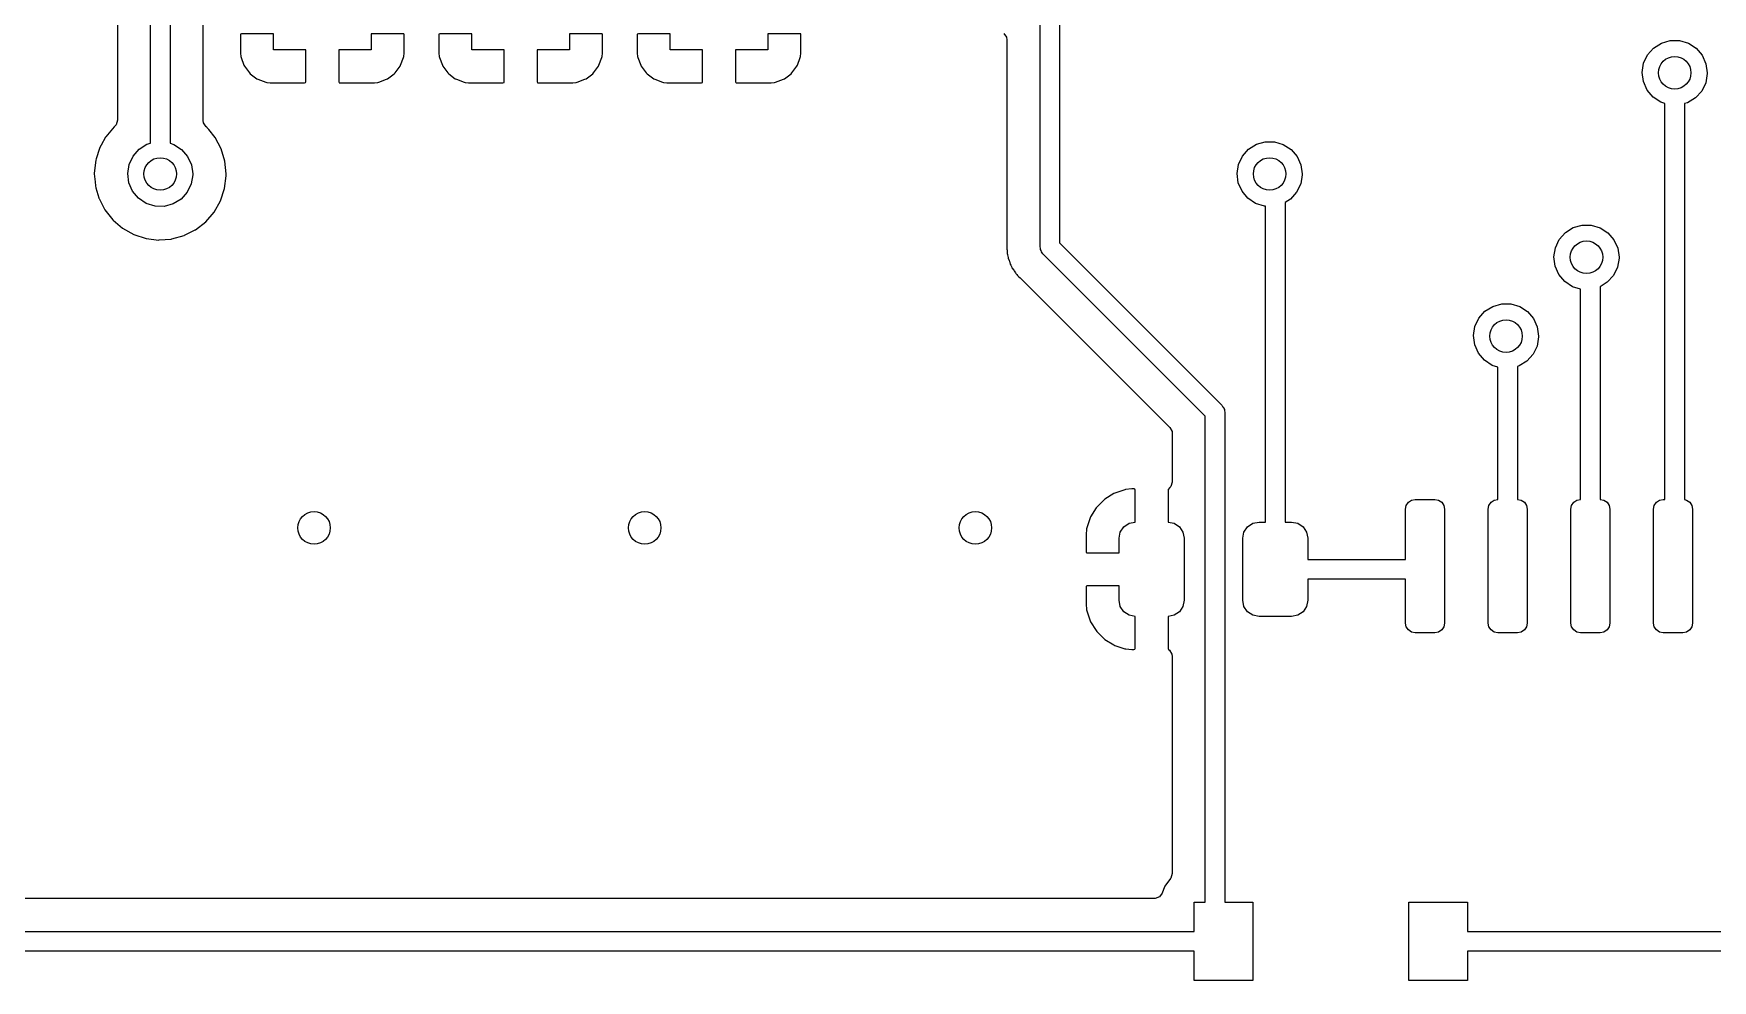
# Model space of a CAD drawing. Extents: x 14 to 417, y -165 to -100.
# Drawn here: x 141.11 to 166.9, y -163.16 to -148.62 of the extents above; entities that cross this region are included whole.
import ezdxf

# ---------------------------------------------------------------- set-up
doc = ezdxf.new("R2010")
doc.units = 0
doc.layers.add('BLACK', color=7, linetype='CONTINUOUS')

msp = doc.modelspace()

# ---------------------------------------------------------------- linework, layer by layer
at = {"layer": 'BLACK', "linetype": 'CONTINUOUS'}
for p, q in [((142.394, -147.242), (142.394, -149.949)), ((142.903, -150.303), (142.903, -147.205)), ((143.203, -147.267), (143.203, -150.303)), ((143.711, -149.951), (143.711, -147.53)), ((156.57, -151.894), (156.57, -148.174)), ((156.87, -148.174), (156.87, -151.832)), ((144.286, -148.626), (144.284, -148.634)), ((144.284, -148.634), (144.284, -148.911)), ((144.287, -148.624), (144.286, -148.626)), ((144.302, -148.62), (144.287, -148.624)), ((144.792, -148.62), (144.302, -148.62)), ((144.792, -148.866), (144.792, -148.62)), ((146.786, -148.62), (146.292, -148.62)), ((146.292, -148.62), (146.292, -148.866)), ((146.794, -148.622), (146.786, -148.62)), ((146.796, -148.623), (146.794, -148.622)), ((146.8, -148.638), (146.796, -148.623)), ((146.8, -148.911), (146.8, -148.638)), ((147.334, -148.626), (147.332, -148.634)), ((147.332, -148.634), (147.332, -148.911)), ((147.335, -148.624), (147.334, -148.626)), ((147.35, -148.62), (147.335, -148.624)), ((147.84, -148.62), (147.35, -148.62)), ((147.84, -148.866), (147.84, -148.62)), ((149.834, -148.62), (149.34, -148.62)), ((149.34, -148.62), (149.34, -148.866)), ((149.842, -148.622), (149.834, -148.62)), ((149.844, -148.623), (149.842, -148.622)), ((149.848, -148.638), (149.844, -148.623)), ((149.848, -148.911), (149.848, -148.638)), ((150.382, -148.626), (150.38, -148.634)), ((150.38, -148.634), (150.38, -148.911)), ((150.383, -148.624), (150.382, -148.626)), ((150.398, -148.62), (150.383, -148.624)), ((150.888, -148.62), (150.398, -148.62)), ((150.888, -148.866), (150.888, -148.62)), ((152.882, -148.62), (152.388, -148.62)), ((152.388, -148.62), (152.388, -148.866)), ((152.89, -148.622), (152.882, -148.62)), ((152.892, -148.623), (152.89, -148.622)), ((152.896, -148.638), (152.892, -148.623)), ((152.896, -148.911), (152.896, -148.638)), ((156.011, -148.615), (156.054, -148.672)), ((156.054, -148.672), (156.061, -148.716)), ((156.061, -148.716), (156.061, -151.812)), ((165.995, -148.84), (166.115, -148.764)), ((166.115, -148.764), (166.251, -148.725)), ((166.251, -148.725), (166.393, -148.726)), ((166.393, -148.726), (166.529, -148.767)), ((166.529, -148.767), (166.648, -148.844)), ((144.284, -148.911), (144.284, -148.917)), ((144.284, -148.917), (144.29, -148.968)), ((144.29, -148.968), (144.294, -148.984)), ((144.294, -148.984), (144.339, -149.104)), ((145.288, -148.866), (144.792, -148.866)), ((145.288, -149.36), (145.288, -148.866)), ((146.292, -148.866), (145.796, -148.866)), ((145.796, -148.866), (145.796, -149.356)), ((146.745, -149.104), (146.79, -148.984)), ((146.79, -148.984), (146.794, -148.968)), ((146.794, -148.968), (146.8, -148.917)), ((146.8, -148.917), (146.8, -148.911)), ((147.332, -148.911), (147.332, -148.917)), ((147.332, -148.917), (147.338, -148.968)), ((147.338, -148.968), (147.342, -148.984)), ((147.342, -148.984), (147.387, -149.104)), ((148.336, -148.866), (147.84, -148.866)), ((148.336, -149.36), (148.336, -148.866)), ((149.34, -148.866), (148.844, -148.866)), ((148.844, -148.866), (148.844, -149.356)), ((149.793, -149.104), (149.838, -148.984)), ((149.838, -148.984), (149.842, -148.968)), ((149.842, -148.968), (149.848, -148.917)), ((149.848, -148.917), (149.848, -148.911)), ((150.38, -148.911), (150.38, -148.917)), ((150.38, -148.917), (150.386, -148.968)), ((150.386, -148.968), (150.39, -148.984)), ((150.39, -148.984), (150.435, -149.104)), ((151.384, -148.866), (150.888, -148.866)), ((151.384, -149.36), (151.384, -148.866)), ((152.388, -148.866), (151.892, -148.866)), ((151.892, -148.866), (151.892, -149.356)), ((152.841, -149.104), (152.886, -148.984)), ((152.886, -148.984), (152.89, -148.968)), ((152.89, -148.968), (152.896, -148.917)), ((152.896, -148.917), (152.896, -148.911)), ((165.819, -149.214), (165.841, -149.074)), ((165.841, -149.074), (165.901, -148.946)), ((165.901, -148.946), (165.995, -148.84)), ((166.648, -148.844), (166.74, -148.951)), ((166.74, -148.951), (166.799, -149.08)), ((144.339, -149.104), (144.347, -149.12)), ((144.347, -149.12), (144.424, -149.222)), ((144.424, -149.222), (144.436, -149.234)), ((144.436, -149.234), (144.538, -149.311)), ((144.538, -149.311), (144.554, -149.319)), ((144.554, -149.319), (144.674, -149.364)), ((146.41, -149.364), (146.53, -149.319)), ((146.53, -149.319), (146.546, -149.311)), ((146.546, -149.311), (146.648, -149.234)), ((146.648, -149.234), (146.66, -149.222)), ((146.66, -149.222), (146.737, -149.12)), ((146.737, -149.12), (146.745, -149.104)), ((147.387, -149.104), (147.395, -149.12)), ((147.395, -149.12), (147.472, -149.222)), ((147.472, -149.222), (147.484, -149.234)), ((147.484, -149.234), (147.586, -149.311)), ((147.586, -149.311), (147.602, -149.319)), ((147.602, -149.319), (147.722, -149.364)), ((149.458, -149.364), (149.578, -149.319)), ((149.578, -149.319), (149.594, -149.311)), ((149.594, -149.311), (149.696, -149.234)), ((149.696, -149.234), (149.708, -149.222)), ((149.708, -149.222), (149.785, -149.12)), ((149.785, -149.12), (149.793, -149.104)), ((150.435, -149.104), (150.443, -149.12)), ((150.443, -149.12), (150.52, -149.222)), ((150.52, -149.222), (150.532, -149.234)), ((150.532, -149.234), (150.634, -149.311)), ((150.634, -149.311), (150.65, -149.319)), ((150.65, -149.319), (150.77, -149.364)), ((152.506, -149.364), (152.626, -149.319)), ((152.626, -149.319), (152.642, -149.311)), ((152.642, -149.311), (152.744, -149.234)), ((152.744, -149.234), (152.756, -149.222)), ((152.756, -149.222), (152.833, -149.12)), ((152.833, -149.12), (152.841, -149.104)), ((165.838, -149.355), (165.819, -149.214)), ((166.819, -149.233), (166.796, -149.373)), ((166.799, -149.08), (166.819, -149.22)), ((166.819, -149.22), (166.819, -149.233)), ((144.674, -149.364), (144.69, -149.368)), ((144.69, -149.368), (144.741, -149.374)), ((144.741, -149.374), (144.747, -149.374)), ((144.747, -149.374), (145.27, -149.374)), ((145.27, -149.374), (145.285, -149.37)), ((145.285, -149.37), (145.286, -149.368)), ((145.286, -149.368), (145.288, -149.36)), ((145.796, -149.356), (145.8, -149.371)), ((145.8, -149.371), (145.802, -149.372)), ((145.802, -149.372), (145.81, -149.374)), ((145.81, -149.374), (146.337, -149.374)), ((146.337, -149.374), (146.343, -149.374)), ((146.343, -149.374), (146.394, -149.368)), ((146.394, -149.368), (146.41, -149.364)), ((147.722, -149.364), (147.738, -149.368)), ((147.738, -149.368), (147.789, -149.374)), ((147.789, -149.374), (147.795, -149.374)), ((147.795, -149.374), (148.318, -149.374)), ((148.318, -149.374), (148.333, -149.37)), ((148.333, -149.37), (148.334, -149.368)), ((148.334, -149.368), (148.336, -149.36)), ((148.844, -149.356), (148.848, -149.371)), ((148.848, -149.371), (148.85, -149.372)), ((148.85, -149.372), (148.858, -149.374)), ((148.858, -149.374), (149.385, -149.374)), ((149.385, -149.374), (149.391, -149.374)), ((149.391, -149.374), (149.442, -149.368)), ((149.442, -149.368), (149.458, -149.364)), ((150.77, -149.364), (150.786, -149.368)), ((150.786, -149.368), (150.837, -149.374)), ((150.837, -149.374), (150.843, -149.374)), ((150.843, -149.374), (151.366, -149.374)), ((151.366, -149.374), (151.381, -149.37)), ((151.381, -149.37), (151.382, -149.368)), ((151.382, -149.368), (151.384, -149.36)), ((151.892, -149.356), (151.896, -149.371)), ((151.896, -149.371), (151.898, -149.372)), ((151.898, -149.372), (151.906, -149.374)), ((151.906, -149.374), (152.433, -149.374)), ((152.433, -149.374), (152.439, -149.374)), ((152.439, -149.374), (152.49, -149.368)), ((152.49, -149.368), (152.506, -149.364)), ((165.895, -149.485), (165.838, -149.355)), ((165.986, -149.593), (165.895, -149.485)), ((166.734, -149.5), (166.639, -149.605)), ((166.796, -149.373), (166.734, -149.5)), ((166.104, -149.672), (165.986, -149.593)), ((166.169, -149.692), (166.104, -149.672)), ((166.169, -155.771), (166.169, -149.692)), ((166.518, -149.679), (166.469, -149.693)), ((166.469, -149.693), (166.469, -155.776)), ((166.639, -149.605), (166.518, -149.679)), ((142.344, -150.05), (142.217, -150.202)), ((142.349, -150.047), (142.344, -150.05)), ((142.353, -150.042), (142.349, -150.047)), ((142.374, -150.017), (142.353, -150.042)), ((142.353, -150.042), (142.353, -150.042)), ((142.394, -149.949), (142.374, -150.017)), ((143.717, -149.989), (143.711, -149.951)), ((143.757, -150.048), (143.717, -149.989)), ((143.762, -150.052), (143.757, -150.048)), ((143.772, -150.06), (143.762, -150.052)), ((143.776, -150.065), (143.772, -150.06)), ((143.797, -150.092), (143.776, -150.065)), ((143.776, -150.065), (143.776, -150.065)), ((143.897, -150.214), (143.797, -150.092)), ((142.146, -150.331), (142.121, -150.375)), ((142.214, -150.207), (142.146, -150.331)), ((142.217, -150.202), (142.214, -150.207)), ((142.214, -150.207), (142.214, -150.207)), ((142.729, -150.394), (142.849, -150.318)), ((142.849, -150.318), (142.903, -150.303)), ((143.203, -150.303), (143.263, -150.321)), ((143.263, -150.321), (143.381, -150.398)), ((143.99, -150.388), (143.897, -150.214)), ((159.772, -150.394), (159.892, -150.318)), ((159.892, -150.318), (160.028, -150.279)), ((160.028, -150.279), (160.17, -150.28)), ((160.17, -150.28), (160.306, -150.321)), ((160.306, -150.321), (160.425, -150.398)), ((142.062, -150.564), (142.04, -150.76)), ((142.068, -150.542), (142.062, -150.564)), ((142.12, -150.381), (142.068, -150.542)), ((142.121, -150.375), (142.12, -150.381)), ((142.12, -150.381), (142.12, -150.381)), ((142.575, -150.628), (142.635, -150.5)), ((142.635, -150.5), (142.729, -150.394)), ((143.381, -150.398), (143.474, -150.505)), ((143.474, -150.505), (143.533, -150.634)), ((144.047, -150.578), (143.99, -150.388)), ((144.066, -150.774), (144.047, -150.578)), ((159.618, -150.628), (159.678, -150.5)), ((159.678, -150.5), (159.772, -150.394)), ((160.425, -150.398), (160.517, -150.505)), ((160.517, -150.505), (160.576, -150.634)), ((142.04, -150.76), (142.04, -150.771)), ((142.04, -150.771), (142.051, -150.897)), ((142.553, -150.768), (142.575, -150.628)), ((142.571, -150.909), (142.553, -150.768)), ((143.553, -150.787), (143.529, -150.926)), ((143.533, -150.634), (143.553, -150.774)), ((143.553, -150.774), (143.553, -150.787)), ((144.041, -150.999), (144.066, -150.803)), ((144.066, -150.803), (144.066, -150.774)), ((159.596, -150.768), (159.618, -150.628)), ((159.615, -150.909), (159.596, -150.768)), ((160.596, -150.787), (160.573, -150.926)), ((160.576, -150.634), (160.596, -150.774)), ((160.596, -150.774), (160.596, -150.787)), ((142.051, -150.897), (142.056, -150.957)), ((142.056, -150.957), (142.064, -150.985)), ((142.064, -150.985), (142.108, -151.14)), ((142.628, -151.039), (142.571, -150.909)), ((142.72, -151.147), (142.628, -151.039)), ((143.467, -151.054), (143.372, -151.159)), ((143.529, -150.926), (143.467, -151.054)), ((143.979, -151.187), (144.041, -150.999)), ((159.672, -151.039), (159.615, -150.909)), ((159.763, -151.147), (159.672, -151.039)), ((160.511, -151.054), (160.416, -151.159)), ((160.573, -150.926), (160.511, -151.054)), ((142.108, -151.14), (142.111, -151.147)), ((142.111, -151.147), (142.113, -151.153)), ((142.113, -151.153), (142.155, -151.233)), ((142.155, -151.233), (142.201, -151.323)), ((142.201, -151.323), (142.324, -151.478)), ((142.838, -151.226), (142.72, -151.147)), ((142.973, -151.268), (142.838, -151.226)), ((143.115, -151.271), (142.973, -151.268)), ((143.251, -151.233), (143.115, -151.271)), ((143.372, -151.159), (143.251, -151.233)), ((143.752, -151.508), (143.881, -151.359)), ((143.881, -151.359), (143.979, -151.187)), ((159.881, -151.226), (159.763, -151.147)), ((160.016, -151.268), (159.881, -151.226)), ((160.033, -151.268), (160.016, -151.268)), ((160.033, -156.12), (160.033, -151.268)), ((160.416, -151.159), (160.333, -151.21)), ((160.333, -151.21), (160.333, -156.12)), ((142.324, -151.478), (142.329, -151.482)), ((142.329, -151.482), (142.329, -151.482)), ((142.329, -151.482), (142.436, -151.574)), ((142.436, -151.574), (142.474, -151.607)), ((142.474, -151.607), (142.647, -151.703)), ((143.425, -151.716), (143.59, -151.633)), ((143.59, -151.633), (143.596, -151.63)), ((143.59, -151.633), (143.59, -151.633)), ((143.596, -151.63), (143.752, -151.508)), ((164.64, -151.673), (164.76, -151.597)), ((164.76, -151.597), (164.896, -151.558)), ((164.896, -151.558), (165.038, -151.559)), ((165.038, -151.559), (165.174, -151.599)), ((165.174, -151.599), (165.293, -151.677)), ((142.647, -151.703), (142.835, -151.764)), ((142.835, -151.764), (143.032, -151.788)), ((143.032, -151.788), (143.038, -151.787)), ((143.038, -151.787), (143.223, -151.773)), ((143.038, -151.787), (143.038, -151.787)), ((143.223, -151.773), (143.229, -151.772)), ((143.223, -151.773), (143.223, -151.773)), ((143.229, -151.772), (143.419, -151.719)), ((143.419, -151.719), (143.425, -151.716)), ((143.425, -151.716), (143.425, -151.716)), ((156.061, -151.824), (156.059, -151.832)), ((156.059, -151.832), (156.061, -151.884)), ((156.061, -151.812), (156.061, -151.824)), ((156.061, -151.884), (156.061, -151.902)), ((156.061, -151.902), (156.061, -151.906)), ((156.061, -151.906), (156.061, -151.935)), ((156.575, -151.913), (156.57, -151.894)), ((156.575, -151.933), (156.575, -151.913)), ((156.87, -151.832), (159.364, -154.326)), ((164.464, -152.047), (164.486, -151.907)), ((164.486, -151.907), (164.546, -151.779)), ((164.546, -151.779), (164.64, -151.673)), ((165.293, -151.677), (165.385, -151.784)), ((165.385, -151.784), (165.444, -151.913)), ((165.444, -151.913), (165.464, -152.053)), ((156.061, -151.935), (156.062, -151.94)), ((156.062, -151.94), (156.063, -151.952)), ((156.063, -151.952), (156.064, -151.998)), ((156.064, -151.998), (156.067, -152.005)), ((156.067, -152.005), (156.067, -152.005)), ((156.067, -152.005), (156.07, -152.018)), ((156.07, -152.018), (156.074, -152.038)), ((156.074, -152.038), (156.077, -152.059)), ((156.077, -152.059), (156.08, -152.066)), ((156.08, -152.066), (156.08, -152.066)), ((156.08, -152.066), (156.094, -152.102)), ((156.094, -152.102), (156.098, -152.113)), ((156.098, -152.113), (156.111, -152.158)), ((156.111, -152.158), (156.122, -152.176)), ((156.585, -151.95), (156.575, -151.933)), ((156.59, -151.969), (156.585, -151.95)), ((156.604, -151.983), (156.59, -151.969)), ((156.614, -152), (156.604, -151.983)), ((159.108, -154.494), (156.614, -152)), ((164.483, -152.188), (164.464, -152.047)), ((165.464, -152.066), (165.44, -152.205)), ((165.464, -152.053), (165.464, -152.066)), ((156.122, -152.176), (156.13, -152.194)), ((156.13, -152.194), (156.138, -152.214)), ((156.138, -152.214), (156.165, -152.25)), ((156.165, -152.25), (156.166, -152.251)), ((156.166, -152.251), (156.172, -152.261)), ((156.172, -152.261), (156.192, -152.294)), ((156.192, -152.294), (156.192, -152.294)), ((156.192, -152.294), (156.196, -152.301)), ((156.196, -152.301), (156.211, -152.316)), ((156.211, -152.316), (156.224, -152.331)), ((156.224, -152.331), (156.236, -152.348)), ((156.236, -152.348), (156.262, -152.37)), ((156.262, -152.37), (156.272, -152.378)), ((156.272, -152.378), (156.281, -152.386)), ((156.281, -152.386), (158.563, -154.668)), ((164.54, -152.318), (164.483, -152.188)), ((164.631, -152.426), (164.54, -152.318)), ((164.749, -152.505), (164.631, -152.426)), ((165.379, -152.333), (165.283, -152.438)), ((165.44, -152.205), (165.379, -152.333)), ((164.874, -152.544), (164.749, -152.505)), ((164.874, -155.771), (164.874, -152.544)), ((165.283, -152.438), (165.174, -152.505)), ((165.174, -152.505), (165.174, -155.771)), ((163.31, -152.989), (163.404, -152.883)), ((163.404, -152.883), (163.524, -152.807)), ((163.524, -152.807), (163.661, -152.768)), ((163.661, -152.768), (163.802, -152.769)), ((163.802, -152.769), (163.938, -152.81)), ((163.938, -152.81), (164.057, -152.887)), ((164.057, -152.887), (164.15, -152.994)), ((163.228, -153.257), (163.25, -153.117)), ((163.25, -153.117), (163.31, -152.989)), ((164.15, -152.994), (164.208, -153.123)), ((164.208, -153.123), (164.228, -153.264)), ((163.247, -153.398), (163.228, -153.257)), ((163.304, -153.528), (163.247, -153.398)), ((164.205, -153.416), (164.143, -153.543)), ((164.228, -153.276), (164.205, -153.416)), ((164.228, -153.264), (164.228, -153.276)), ((163.395, -153.636), (163.304, -153.528)), ((163.513, -153.715), (163.395, -153.636)), ((163.604, -153.743), (163.513, -153.715)), ((164.048, -153.648), (163.927, -153.722)), ((164.143, -153.543), (164.048, -153.648)), ((163.604, -155.771), (163.604, -153.743)), ((163.927, -153.722), (163.904, -153.729)), ((163.904, -153.729), (163.904, -155.771)), ((159.364, -154.326), (159.374, -154.343)), ((159.374, -154.343), (159.388, -154.357)), ((159.388, -154.357), (159.393, -154.376)), ((159.393, -154.376), (159.403, -154.393)), ((159.403, -154.393), (159.403, -154.413)), ((159.403, -154.413), (159.408, -154.432)), ((159.408, -154.432), (159.408, -161.96)), ((158.563, -154.668), (158.597, -154.73)), ((158.597, -154.73), (158.6, -154.757)), ((159.108, -161.96), (159.108, -154.494)), ((158.6, -154.757), (158.6, -155.505)), ((158.6, -155.505), (158.579, -155.573)), ((157.553, -155.777), (157.439, -155.892)), ((157.565, -155.768), (157.553, -155.777)), ((157.703, -155.683), (157.565, -155.768)), ((157.716, -155.677), (157.703, -155.683)), ((157.87, -155.625), (157.716, -155.677)), ((157.883, -155.622), (157.87, -155.625)), ((157.979, -155.612), (157.883, -155.622)), ((157.986, -155.612), (157.979, -155.612)), ((158.015, -155.612), (157.986, -155.612)), ((158.023, -155.614), (158.015, -155.612)), ((158.024, -155.615), (158.023, -155.614)), ((158.029, -155.63), (158.024, -155.615)), ((158.029, -156.121), (158.029, -155.63)), ((158.538, -155.618), (158.537, -155.626)), ((158.537, -155.626), (158.537, -156.121)), ((158.564, -155.589), (158.538, -155.618)), ((158.579, -155.573), (158.562, -155.587)), ((158.562, -155.587), (158.564, -155.589)), ((162.276, -155.782), (162.334, -155.771)), ((162.334, -155.771), (162.634, -155.771)), ((162.634, -155.771), (162.691, -155.782)), ((163.546, -155.782), (163.604, -155.771)), ((163.904, -155.771), (163.961, -155.782)), ((164.816, -155.782), (164.874, -155.771)), ((165.174, -155.771), (165.231, -155.782)), ((166.086, -155.782), (166.144, -155.771)), ((166.144, -155.771), (166.169, -155.771)), ((166.469, -155.776), (166.501, -155.782)), ((157.43, -155.903), (157.345, -156.041)), ((157.439, -155.892), (157.43, -155.903)), ((162.184, -155.921), (162.195, -155.864)), ((162.184, -156.695), (162.184, -155.921)), ((162.195, -155.864), (162.228, -155.815)), ((162.228, -155.815), (162.276, -155.782)), ((162.691, -155.782), (162.74, -155.815)), ((162.74, -155.815), (162.772, -155.864)), ((162.772, -155.864), (162.784, -155.921)), ((162.784, -155.921), (162.784, -157.671)), ((163.454, -155.921), (163.465, -155.864)), ((163.454, -157.671), (163.454, -155.921)), ((163.465, -155.864), (163.498, -155.815)), ((163.498, -155.815), (163.546, -155.782)), ((163.961, -155.782), (164.01, -155.815)), ((164.01, -155.815), (164.042, -155.864)), ((164.042, -155.864), (164.054, -155.921)), ((164.054, -155.921), (164.054, -157.671)), ((164.724, -155.921), (164.735, -155.864)), ((164.724, -157.671), (164.724, -155.921)), ((164.735, -155.864), (164.768, -155.815)), ((164.768, -155.815), (164.816, -155.782)), ((165.231, -155.782), (165.28, -155.815)), ((165.28, -155.815), (165.312, -155.864)), ((165.312, -155.864), (165.324, -155.921)), ((165.324, -155.921), (165.324, -157.671)), ((165.994, -155.921), (166.005, -155.864)), ((165.994, -157.671), (165.994, -155.921)), ((166.005, -155.864), (166.038, -155.815)), ((166.038, -155.815), (166.086, -155.782)), ((166.501, -155.782), (166.55, -155.815)), ((166.55, -155.815), (166.582, -155.864)), ((166.582, -155.864), (166.594, -155.921)), ((166.594, -155.921), (166.594, -157.671)), ((157.285, -156.222), (157.275, -156.316)), ((157.287, -156.209), (157.285, -156.222)), ((157.339, -156.054), (157.287, -156.209)), ((157.345, -156.041), (157.339, -156.054)), ((157.783, -156.37), (157.802, -156.274)), ((157.802, -156.274), (157.856, -156.193)), ((157.856, -156.193), (157.937, -156.139)), ((157.937, -156.139), (158.029, -156.121)), ((158.537, -156.121), (158.628, -156.139)), ((158.628, -156.139), (158.709, -156.193)), ((158.709, -156.193), (158.764, -156.274)), ((158.764, -156.274), (158.783, -156.37)), ((159.683, -156.37), (159.702, -156.274)), ((159.702, -156.274), (159.756, -156.193)), ((159.756, -156.193), (159.837, -156.139)), ((159.837, -156.139), (159.933, -156.12)), ((159.933, -156.12), (160.033, -156.12)), ((160.333, -156.12), (160.433, -156.12)), ((160.433, -156.12), (160.528, -156.139)), ((160.528, -156.139), (160.609, -156.193)), ((160.609, -156.193), (160.664, -156.274)), ((160.664, -156.274), (160.683, -156.37)), ((157.275, -156.316), (157.275, -156.323)), ((157.275, -156.323), (157.275, -156.573)), ((157.783, -156.591), (157.783, -156.37)), ((158.783, -156.37), (158.783, -157.32)), ((159.683, -157.32), (159.683, -156.37)), ((160.683, -156.37), (160.683, -156.695)), ((157.275, -156.573), (157.279, -156.588)), ((157.279, -156.588), (157.28, -156.589)), ((157.28, -156.589), (157.288, -156.591)), ((157.288, -156.591), (157.783, -156.591)), ((160.683, -156.695), (162.184, -156.695)), ((162.184, -156.995), (160.683, -156.995)), ((160.683, -156.995), (160.683, -157.32)), ((162.184, -157.671), (162.184, -156.995)), ((157.276, -157.105), (157.275, -157.113)), ((157.275, -157.113), (157.275, -157.367)), ((157.277, -157.103), (157.276, -157.105)), ((157.293, -157.099), (157.277, -157.103)), ((157.783, -157.099), (157.293, -157.099)), ((157.783, -157.32), (157.783, -157.099)), ((157.802, -157.416), (157.783, -157.32)), ((158.783, -157.32), (158.764, -157.416)), ((159.702, -157.416), (159.683, -157.32)), ((160.683, -157.32), (160.664, -157.416)), ((157.275, -157.367), (157.275, -157.374)), ((157.275, -157.374), (157.285, -157.469)), ((157.285, -157.469), (157.288, -157.483)), ((157.288, -157.483), (157.339, -157.637)), ((157.856, -157.497), (157.802, -157.416)), ((157.937, -157.551), (157.856, -157.497)), ((158.029, -157.569), (157.937, -157.551)), ((158.029, -158.064), (158.029, -157.569)), ((158.628, -157.551), (158.537, -157.569)), ((158.537, -157.569), (158.537, -158.06)), ((158.709, -157.497), (158.628, -157.551)), ((158.764, -157.416), (158.709, -157.497)), ((159.756, -157.497), (159.702, -157.416)), ((159.837, -157.551), (159.756, -157.497)), ((159.933, -157.57), (159.837, -157.551)), ((160.433, -157.57), (159.933, -157.57)), ((160.528, -157.551), (160.433, -157.57)), ((160.609, -157.497), (160.528, -157.551)), ((160.664, -157.416), (160.609, -157.497)), ((157.339, -157.637), (157.345, -157.65)), ((157.345, -157.65), (157.431, -157.788)), ((157.431, -157.788), (157.44, -157.799)), ((157.44, -157.799), (157.554, -157.914)), ((162.195, -157.728), (162.184, -157.671)), ((162.228, -157.777), (162.195, -157.728)), ((162.276, -157.81), (162.228, -157.777)), ((162.334, -157.821), (162.276, -157.81)), ((162.634, -157.821), (162.334, -157.821)), ((162.691, -157.81), (162.634, -157.821)), ((162.74, -157.777), (162.691, -157.81)), ((162.772, -157.728), (162.74, -157.777)), ((162.784, -157.671), (162.772, -157.728)), ((163.465, -157.728), (163.454, -157.671)), ((163.498, -157.777), (163.465, -157.728)), ((163.546, -157.81), (163.498, -157.777)), ((163.604, -157.821), (163.546, -157.81)), ((163.904, -157.821), (163.604, -157.821)), ((163.961, -157.81), (163.904, -157.821)), ((164.01, -157.777), (163.961, -157.81)), ((164.042, -157.728), (164.01, -157.777)), ((164.054, -157.671), (164.042, -157.728)), ((164.735, -157.728), (164.724, -157.671)), ((164.768, -157.777), (164.735, -157.728)), ((164.816, -157.81), (164.768, -157.777)), ((164.874, -157.821), (164.816, -157.81)), ((165.174, -157.821), (164.874, -157.821)), ((165.231, -157.81), (165.174, -157.821)), ((165.28, -157.777), (165.231, -157.81)), ((165.312, -157.728), (165.28, -157.777)), ((165.324, -157.671), (165.312, -157.728)), ((166.005, -157.728), (165.994, -157.671)), ((166.038, -157.777), (166.005, -157.728)), ((166.086, -157.81), (166.038, -157.777)), ((166.144, -157.821), (166.086, -157.81)), ((166.444, -157.821), (166.144, -157.821)), ((166.501, -157.81), (166.444, -157.821)), ((166.55, -157.777), (166.501, -157.81)), ((166.582, -157.728), (166.55, -157.777)), ((166.594, -157.671), (166.582, -157.728)), ((157.554, -157.914), (157.566, -157.923)), ((157.566, -157.923), (157.704, -158.008)), ((157.704, -158.008), (157.717, -158.014)), ((157.717, -158.014), (157.871, -158.065)), ((157.871, -158.065), (157.885, -158.068)), ((157.885, -158.068), (157.979, -158.078)), ((157.979, -158.078), (157.985, -158.078)), ((157.985, -158.078), (158.01, -158.078)), ((158.01, -158.078), (158.026, -158.074)), ((158.026, -158.074), (158.027, -158.072)), ((158.027, -158.072), (158.029, -158.064)), ((158.537, -158.06), (158.541, -158.075)), ((158.541, -158.075), (158.556, -158.088)), ((158.556, -158.088), (158.594, -158.148)), ((158.594, -158.148), (158.6, -158.183)), ((158.6, -158.183), (158.6, -161.52)), ((158.485, -161.713), (158.482, -161.722)), ((158.573, -161.597), (158.485, -161.713)), ((158.579, -161.588), (158.572, -161.596)), ((158.572, -161.596), (158.573, -161.597)), ((158.6, -161.52), (158.579, -161.588)), ((158.328, -161.901), (63.1645, -161.901)), ((158.336, -161.901), (158.328, -161.901)), ((158.403, -161.876), (158.336, -161.901)), ((158.445, -161.82), (158.403, -161.876)), ((158.482, -161.722), (158.445, -161.82)), ((158.936, -162.41), (158.936, -161.96)), ((158.936, -161.96), (159.108, -161.96)), ((159.408, -161.96), (159.836, -161.96)), ((159.836, -161.96), (159.836, -163.16)), ((162.236, -163.16), (162.236, -161.96)), ((162.236, -161.96), (163.136, -161.96)), ((163.136, -161.96), (163.136, -162.41)), ((62.9017, -162.41), (158.936, -162.41)), ((163.136, -162.41), (379.73, -162.41)), ((158.936, -162.71), (62.8396, -162.71)), ((158.936, -163.16), (158.936, -162.71)), ((379.668, -162.71), (163.136, -162.71)), ((163.136, -162.71), (163.136, -163.16)), ((159.836, -163.16), (158.936, -163.16)), ((163.136, -163.16), (162.236, -163.16))]:
    msp.add_line(p, q, dxfattribs=at)
at = {"layer": 'BLACK'}
for centre in [(166.319, -149.22), (143.053, -150.774), (160.096, -150.774), (164.964, -152.053), (163.728, -153.264), (145.415, -156.21), (150.495, -156.21), (155.575, -156.21)]:
    msp.add_circle(centre, 0.25, dxfattribs=at)

doc.saveas('drawing.dxf')
